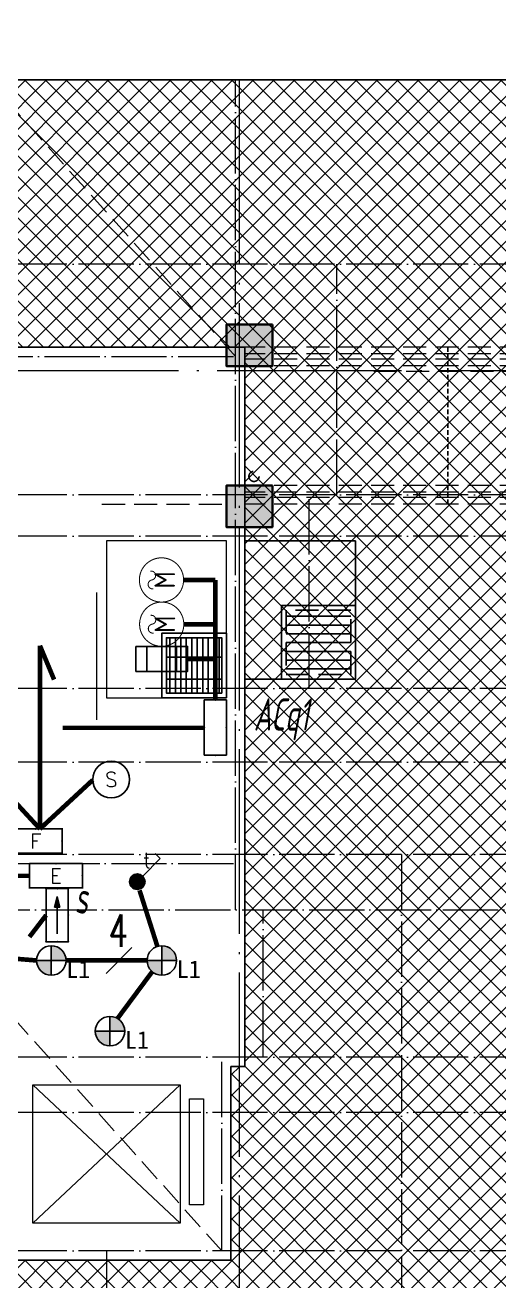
# Model space of a CAD drawing. Extents: x 2803505 to 5851001, y -1372902 to 24339.
# Drawn here: x 3268078 to 3273220, y -724214 to -710595 of the extents above; entities that cross this region are included whole.
import ezdxf
from ezdxf.enums import TextEntityAlignment as Align
from ezdxf.xclip import XClip

# ---------------------------------------------------------------- set-up
doc = ezdxf.new("R2010")
doc.units = 0
doc.header["$LTSCALE"] = 1000
doc.header["$MEASUREMENT"] = 0
doc.header["$XCLIPFRAME"] = 2
for name, pattern in [('#P_--_20B1_001_t3$0$DASH', [0.35, 0.25, -0.1]), ('__DASH', [0.35, 0.25, -0.1]), ('DASH', [0.35, 0.25, -0.1]), ('DOTE', [2.4200000000000004, 2, -0.2, 0.02, -0.2]), ('HIDDEN', [0.375, 0.25, -0.125])]:
    doc.linetypes.add(name, pattern=pattern)
doc.layers.get('0').update_dxf_attribs({"linetype": 'CONTINUOUS'})
for name, color, linetype in [('!!电气', 1, 'CONTINUOUS'), ('0-R集水坑', 191, 'CONTINUOUS'), ('DIM-照明', 7, 'CONTINUOUS'), ('E-天花灯具', 92, 'CONTINUOUS'), ('ELEMENT', 3, 'CONTINUOUS'), ('EQUIP-照明', 3, 'CONTINUOUS'), ('EQUIP-箱柜', 3, 'CONTINUOUS'), ('VPIPE-雨水', 4, 'DASH'), ('WIRE-应急', 1, 'DASH'), ('WIRE-照明', 2, 'CONTINUOUS'), ('人防集水坑', 11, 'CONTINUOUS'), ('审核', 1, 'CONTINUOUS')]:
    doc.layers.add(name, color=color, linetype=linetype)
for name, color, linetype, lineweight in [('3.5方案汇报，与郭总、侯月琴确定户型_t8$0$STAIR', 2, 'CONTINUOUS', 18), ('DOTE', 19, 'DOTE', 9), ('STAIR', 252, 'CONTINUOUS', 20), ('填充', 251, 'CONTINUOUS', 5), ('排水', 252, 'CONTINUOUS', 20), ('砼柱', 2, 'CONTINUOUS', 35)]:
    doc.layers.add(name, color=color, linetype=linetype, lineweight=lineweight)
doc.styles.add('_TCH_DIM_T3', font='SIMPLEX.shx', dxfattribs={"width": 0.7058823529411765, "bigfont": 'GBCBIG.shx'})
doc.styles.add('_TCH_LABEL', font='COMPLEX', dxfattribs={"bigfont": 'GBCBIG'})
doc.styles.add('_TEL_DIM', font='SIMPLEX', dxfattribs={"width": 0.8, "height": 3.5, "bigfont": 'HZTXT'})
doc.styles.add('HZTXT', font='gbeitc.shx', dxfattribs={"width": 0.8, "height": 400, "bigfont": 'hztxt.shx'})
doc.styles.get("Standard").update_dxf_attribs({"font": 'gbenor.shx', "bigfont": 'gbcbig.shx'})
doc.styles.add('黑体', font='simhei.ttf')

# ---------------------------------------------------------------- blocks, each defined once
blk = doc.blocks.new('TIY8O')
at = {"layer": '0-R集水坑', "linetype": 'DASH'}
h = blk.add_hatch(dxfattribs=at)
h.set_pattern_fill('LINE', color=191, scale=100, angle=-90.00000000000006, style=0)
h.set_pattern_definition([(270, (-235326.6603705898, -492619.8195465856), (95.25, -7.876661409549766e-14), [])])
h.paths.add_polyline_path([(251192.714674465, 63602.66983472076), (251192.7093475896, 62902.669904932), (250492.7095668054, 62902.67580823865), (250492.7161997986, 63602.67580820792)])
at = {"layer": '0-R集水坑', "color": 191, "elevation": 0.4327255357110903}
for points in [[(250442.7090580211, 62452.68549320343), (251942.7090579913, 62452.67601750753), (251942.7166385491, 63652.67601748332), (250442.7166385789, 63652.68549317922)], [(251242.7159861337, 63652.66910502905), (251242.7089670943, 62852.66910505909), (250442.7091281175, 62852.67624693047), (250442.7166384909, 63652.67624689624)]]:
    blk.add_lwpolyline(points, close=True, dxfattribs=at)
at = {"layer": '0-R集水坑', "color": 191, "linetype": 'DASH', "elevation": 0.4327255357110903}
blk.add_lwpolyline([(251192.714674465, 63602.66983472076), (251192.7093475896, 62902.669904932), (250492.7095668054, 62902.67580823865), (250492.7161997986, 63602.67580820792)], close=True, dxfattribs=at)
blk = doc.blocks.new('FSFSFASFSFESFSEF')
at = {"layer": '人防集水坑', "ltscale": 0.8}
h = blk.add_hatch(dxfattribs=at)
h.set_pattern_fill('GRATE', color=256, scale=75, style=0)
h.set_pattern_definition([(270, (-806039.3574039747, 23438904.07928268), (59.53125, -1.822618869043522e-14), []), (360, (-806039.3574039747, 23438904.07928268), (8.748522416193854e-14, 238.125), [])])
h.paths.add_polyline_path([(286466.5787021541, 761315.5335229017), (287066.5787021541, 761315.5335229017), (287066.5787021541, 760715.5335229017), (286466.5787021541, 760715.5335229017)])
at = {"layer": '人防集水坑'}
for points in [[(287116.5787021541, 760665.5335229017), (286416.5787021541, 760665.5335229017), (286416.5787021541, 761365.5335229017), (287116.5787021541, 761365.5335229017)], [(287066.5787021541, 760715.5335229017), (286466.5787021541, 760715.5335229017), (286466.5787021541, 761315.5335229017), (287066.5787021541, 761315.5335229017)]]:
    blk.add_lwpolyline(points, close=True, dxfattribs=at)
at = {"layer": '排水'}
blk.add_lwpolyline([(285816.5787021536, 760665.5335229018), (287116.5787021536, 760665.5335229018), (287116.5787021534, 762365.5335229018), (285816.5787021534, 762365.5335229018)], close=True, dxfattribs=at)
blk = doc.blocks.new('DFBFBFBGF')
at = {"layer": 'STAIR', "color": 252, "linetype": '#P_--_20B1_001_t3$0$DASH'}
for p, q in [((293136.325158803, 754230.1456084143), (287316.5787030022, 754230.1456084143)), ((293136.3251588018, 754030.1456084143), (293136.325158803, 754230.1456084143)), ((293136.3251588031, 754160.1456084616), (287316.5787030022, 754160.1456084708)), ((293136.3251588029, 754100.1456084616), (287316.5787030022, 754100.1456084704)), ((293136.3251588018, 754030.1456084143), (287316.5787030022, 754030.1456084145)), ((288716.325158803, 753970.1456084145), (293136.3251588018, 753970.1456083918)), ((293136.325158803, 752730.1456083826), (287316.5787030022, 752730.1456085002)), ((293136.3251588018, 752530.1456083826), (293136.325158803, 752730.1456083826)), ((293136.3251588031, 752660.1456084299), (287316.5787030022, 752660.1456085349)), ((293136.3251588029, 752600.1456084299), (287316.5787030022, 752600.1456085352)), ((293136.3251588018, 752530.1456083826), (287316.5787030022, 752530.1456085071))]:
    blk.add_line(p, q, dxfattribs=at)
blk.add_lwpolyline([(293136.325158803, 754230.1456084143), (294636.325158803, 754230.1456084143), (294636.325158803, 752530.1456083859), (293136.325158803, 752530.1456083859)], close=True, dxfattribs=at)
at = {"layer": '审核', "color": 252, "linetype": 'HIDDEN', "ltscale": 0.2}
blk.add_line((289519.4158324369, 752530.1456084601), (289519.4158324566, 754230.1456084143), dxfattribs=at)
blk = doc.blocks.new('A$C24B36177')
for points in [[(-135888.8284322531, -57399.99999965215), (-136388.8284322531, -57399.99999965215), (-136388.8284322531, -57849.99999965215), (-135888.8284322531, -57849.99999965215)], [(-135888.8284322531, -59145.63335224113), (-136388.8284322531, -59145.63335224113), (-136388.8284322531, -59595.63335224113), (-135888.8284322531, -59595.63335224113)]]:
    blk.add_hatch(color=252).paths.add_polyline_path(points)
at = {"layer": '砼柱', "color": 252, "lineweight": 35}
for points in [[(-135888.8284322531, -57399.99999965215), (-136388.8284322531, -57399.99999965215), (-136388.8284322531, -57849.99999965215), (-135888.8284322531, -57849.99999965215)], [(-135888.8284322531, -59145.63335224113), (-136388.8284322531, -59145.63335224113), (-136388.8284322531, -59595.63335224113), (-135888.8284322531, -59595.63335224113)]]:
    blk.add_lwpolyline(points, close=True, dxfattribs=at)
blk = doc.blocks.new('A$C74D73064')
at = {"layer": '填充'}
h = blk.add_hatch(dxfattribs=at)
h.set_pattern_fill('ANSI37', color=252, scale=100, style=0)
h.set_pattern_definition([(45, (953418.0689988486, -464688.2486653434), (-112.2532015133644, 112.2532015133644), []), (135, (953418.0689988486, -464688.2486653434), (-112.2532015133644, -112.2532015133644), [])])
h.paths.add_polyline_path([(-52083.8042565519, 29673.63306600228), (1916.182610989315, 29673.63306600228), (1916.182610989315, 10173.63306717912), (-52083.8042565519, 10173.63306717912)])
h.paths.add_polyline_path([(-11083.74449147959, 26773.63476965984), (-11083.6912403265, 26773.57648456504), (-8783.494346726686, 26773.58785209735), (-8783.541175148915, 22973.64755439037), (-11083.74380220973, 22973.63067205681), (-11083.74432452547, 20773.90513350873), (-6483.936796479975, 20773.90367310331), (-6483.949477702496, 17573.8891423319), (-11233.75562675064, 17573.88914349547), (-11233.74334123172, 16873.63447377633), (-13933.75744213234, 16873.63447372487), (-13933.75760567561, 18973.65223021363), (-14083.75512862846, 18973.58447738446), (-14083.75382049417, 21373.59925963939), (-14083.74705618818, 21373.7135991673), (-14083.75400239287, 26773.63143626088)], flags=16)
h.paths.add_polyline_path([(-39083.81565275008, 26773.65008661814), (-39083.86890390317, 26773.59180152335), (-41384.06579750299, 26773.60316905566), (-41384.01896908076, 22973.66287134867), (-39083.81634201994, 22973.64598901512), (-39083.81581970421, 20773.92045046703), (-43683.6233477497, 20773.91899006162), (-43683.61066652718, 17573.90445929021), (-38933.80451747903, 17573.90446045378), (-38933.81680299796, 16873.64979073463), (-36233.80270209734, 16873.64979068318), (-36233.80253855407, 18973.66754717194), (-36083.80501560122, 18973.59979434276), (-36083.80632373551, 21373.6145765977), (-36083.8130880415, 21373.7289161256), (-36083.8061418368, 26773.64675321919)], flags=16)
at = {"color": 252}
for points in [[(-52083.8042565519, 29673.63306600228), (1916.182610989315, 29673.63306600228), (1916.182610989315, 10173.63306717912), (-52083.8042565519, 10173.63306717912)], [(-39083.81565275008, 26773.65008661814), (-39083.86890390317, 26773.59180152335), (-41384.06579750299, 26773.60316905566), (-41384.01896908076, 22973.66287134867), (-39083.81634201994, 22973.64598901512), (-39083.81581970421, 20773.92045046703), (-43683.6233477497, 20773.91899006162), (-43683.61066652718, 17573.90445929021), (-38933.80451747903, 17573.90446045378), (-38933.81680299796, 16873.64979073463), (-36233.80270209734, 16873.64979068318), (-36233.80253855407, 18973.66754717194), (-36083.80501560122, 18973.59979434276), (-36083.80632373551, 21373.6145765977), (-36083.8130880415, 21373.7289161256), (-36083.8061418368, 26773.64675321919)]]:
    blk.add_lwpolyline(points, close=True, dxfattribs=at)
at = {"layer": '3.5方案汇报，与郭总、侯月琴确定户型_t8$0$STAIR', "color": 252}
for p, q in [((-36783.80270167149, 18773.63778403506), (-38383.80270167196, 17273.63778403646)), ((-38383.80270167196, 18773.63778403506), (-36783.80270167149, 17273.63778403646))]:
    blk.add_line(p, q, dxfattribs=at)
for points in [[(-38383.80270167196, 17273.63778403646), (-38383.80270167196, 18773.63778403506), (-36783.80270167149, 18773.63778403506), (-36783.80270167149, 17273.63778403646)], [(-36683.80270168104, 17473.63778415194), (-36683.80270168104, 18623.63778415241), (-36533.80270167824, 18623.63778415241), (-36533.80270167824, 17473.63778415194)]]:
    blk.add_lwpolyline(points, close=True, dxfattribs=at)
at = {"layer": 'DOTE', "color": 252}
for p, q in [((-36144.96489887056, 93136.92275867716), (-36144.96489887056, 8148.87607650971)), ((196116.043700602, 26519.29986870533), (-86385.24772744626, 26519.29986870522))]:
    blk.add_line(p, q, dxfattribs=at)
at = {"layer": 'DOTE', "color": 252, "linetype": 'DOTE', "ltscale": 0.3}
for p, q in [((-38983.96692679939, 26673.91279368429), (-36183.96692247968, 26673.91279368417)), ((-38983.96426578402, 21173.63297298539), (-36183.96373678977, 21173.63501462399))]:
    blk.add_line(p, q, dxfattribs=at)
at = {"layer": 'STAIR', "color": 252, "linetype": '#P_--_20B1_001_t3$0$DASH'}
blk.add_line((-37633.79907553317, 25073.63674580667), (-36283.80270154797, 25073.63674533356), dxfattribs=at)
at = {"layer": 'STAIR', "color": 252}
blk.add_lwpolyline([(-37693.8037200293, 24115.17272325291), (-37693.81137009291, 22733.63719977078)], dxfattribs=at)
at = {"layer": '填充', "color": 252}
for points in [[(-52083.8042565519, 29673.63306600228), (1916.182610989315, 29673.63306600228), (1916.182610989315, 10173.63306717912), (-52083.8042565519, 10173.63306717912)], [(-39083.81565275008, 26773.65008661814), (-39083.86890390317, 26773.59180152335), (-41384.06579750299, 26773.60316905566), (-41384.01896908076, 22973.66287134867), (-39083.81634201994, 22973.64598901512), (-39083.81581970421, 20773.92045046703), (-43683.6233477497, 20773.91899006162), (-43683.61066652718, 17573.90445929021), (-38933.80451747903, 17573.90446045378), (-38933.81680299796, 16873.64979073463), (-36233.80270209734, 16873.64979068318), (-36233.80253855407, 18973.66754717194), (-36083.80501560122, 18973.59979434276), (-36083.80632373551, 21373.6145765977), (-36083.8130880415, 21373.7289161256), (-36083.8061418368, 26773.64675321919)]]:
    blk.add_lwpolyline(points, close=True, dxfattribs=at)
at = {"color": 252}
for name, p in [('A$C24B36177', (100104.7992927883, 84419.25646130543)), ('DFBFBFBGF', (-323400.3848448391, -727456.498855195)), ('FSFSFASFSFESFSEF', (-323400.3814041421, -737691.8957310847))]:
    blk.add_blockref(name, p, dxfattribs=at)
at = {"layer": '0-R集水坑', "color": 252, "xscale": -1, "rotation": 270}
blk.add_blockref('TIY8O', (-98536.51616584952, -227269.0751932409, -0.4327255357110903), dxfattribs=at)
blk = doc.blocks.new('HFHFTHFD')
at = {"layer": 'DOTE', "linetype": 'DOTE', "ltscale": 0.3}
for p, q in [((434516.5787031293, 603949.0803065526), (434516.5787031293, 612948.8100463543)), ((472616.5787020951, 610948.8100463543), (418616.5787028495, 610948.8100463543)), ((435616.5800621139, 608448.8079394314), (435616.5805274176, 610948.8075475739)), ((472616.5787020951, 608448.8100463543), (418616.5787028495, 608448.8100463543)), ((435316.5787031294, 606348.8100465569), (435316.5787031293, 608448.8100463543)), ((472616.5787020951, 607998.8100463543), (418616.5787028495, 607998.8100463543)), ((472616.5787020951, 606348.8100465569), (418616.5787028495, 606348.8100465569)), ((472616.5787020951, 605548.8100406288), (418616.5787028495, 605548.8100406289)), ((472616.5787020951, 604548.8100471114), (418616.5787028495, 604548.8100471116)), ((436316.361792734, 604548.8100471115), (436316.6001788905, 593448.8100475312)), ((418616.5787028495, 603949.0803176122), (472616.5787020951, 603949.0802720234)), ((434816.5794645891, 602348.8100463725), (434816.5794648536, 603948.8100463734)), ((472616.5787020951, 602348.8100463724), (418616.5787028495, 602348.8100463726)), ((434366.5786978334, 600248.8100463304), (434366.5786977486, 602348.8100463543)), ((472616.5787020951, 601748.8100473221), (418616.5787028495, 601748.8100473222)), ((472616.5787020951, 600248.810045596), (418616.5787028495, 600248.8100466327)), ((433116.5787096269, 600248.8100463543), (433116.5787096269, 593448.8100475312))]:
    blk.add_line(p, q, dxfattribs=at)
blk = doc.blocks.new('A$C7F3A17C0')
at = {"color": 251, "linetype": '__DASH', "true_color": 0x636466}
for p, q in [((25702.27094089426, 33464.56624208507), (8379.640257436782, 52818.60173579375)), ((25552.46730292588, 23764.56650227751), (8229.836619468406, 43118.60199598619))]:
    blk.add_line(p, q, dxfattribs=at)
at = {"layer": 'VPIPE-雨水'}
blk.add_circle((25902.11615442485, 32164.55323198927), 55, dxfattribs=at)
ref = blk.add_blockref('A$C74D73064', (61886.2688948838, 6790.932014730526))
XClip(ref).set_block_clipping_path([(-52083.80424523528, 10173.634474907187), (1916.182622306107, 29673.634473730403)])
blk.add_blockref('HFHFTHFD', (-408814.1128116697, -576484.2435578944))
blk = doc.blocks.new('$equip$00002534')
for p, q in [((-0.7200000000011642, 0.6599999999998545), (-0.7200000000011642, 0)), ((0.7200000000011642, 0.6599999999998545), (-0.7200000000011642, 0.6599999999998545)), ((0.7200000000011642, 0), (0.7200000000011642, 0.6599999999998545)), ((-0.7200000000011642, 0), (0.7200000000011642, 0))]:
    blk.add_line(p, q)
at = {"const_width": 0.04}
blk.add_lwpolyline([(-0.7200000000011642, 0.6599999999998545), (-0.7200000000011642, 0), (0.7200000000011642, 0), (0.7200000000011642, 0.6599999999998545), (-0.7200000000011642, 0.6599999999998545), (-0.7200000000011642, 0)], dxfattribs=at)
for p in [(0, 0.6599999999998545), (-0.7200000000011642, 0.3299999999981083), (0, 0), (0.7200000000011642, 0.3299999999981083)]:
    blk.add_point(p)
at = {"color": 7, "style": '_TEL_DIM'}
blk.add_attdef('$TEXT$', text='', height=0.4, dxfattribs=at).set_placement((0, 0.3299999999981083), align=Align.MIDDLE_CENTER)
at = {"color": 7, "style": '_TEL_DIM', "flags": 1}
blk.add_attdef('A', text='', height=2e-05, dxfattribs=at).set_placement((0, 0), align=Align.MIDDLE_CENTER)
blk = doc.blocks.new('右向疏散')
h = blk.add_hatch(color=256)
h.paths.add_polyline_path([(201.6000000294297, 120.0000000011641), (86.4000000525266, 148.79999999539), (86.4000000525266, 120.0000000011642)])
h.paths.add_polyline_path([(201.6000000294298, 120.0000000011642), (86.4000000525266, 120.0000000011642), (86.4000000525266, 91.19999998365529)])
for p, q in [((201.6000000294298, 120.0000000011642), (86.4000000525266, 148.79999999539)), ((86.4000000525266, 148.79999999539), (86.4000000525266, 91.19999998365529)), ((86.4000000525266, 91.19999998365529), (201.6000000294298, 120.0000000011642))]:
    blk.add_line(p, q)
at = {"color": 7}
blk.add_line((-201.6000000294298, 120.0000000011642), (201.6000000294298, 120.0000000011642), dxfattribs=at)
blk.add_lwpolyline([(-287.9999999990687, 240.0000000023283), (287.9999999990687, 240.0000000023283), (287.9999999990687, 0), (-287.9999999990687, 0)], close=True)
blk = doc.blocks.new('$equip_U$00000098(lemon-PC)')
for p in [(-0.7199999997392297, 0), (2.328306436538696e-10, 0), (0.720000000204891, 0), (-0.7199999997392297, -0.3000000000029104), (0.720000000204891, -0.3000000000029104), (-0.7199999997392297, -0.6000000000058208), (2.328306436538696e-10, -0.6000000000058208), (0.720000000204891, -0.6000000000058208)]:
    blk.add_point(p)
at = {"xscale": 0.002499999944120646, "yscale": 0.002499999944120646, "zscale": 0.002499999944120646}
blk.add_blockref('右向疏散', (2.328306436538696e-10, -0.6000000000058208), dxfattribs=at)
at = {"color": 7, "style": '_TCH_DIM_T3', "flags": 1}
for tag in ['REMARK', 'A']:
    blk.add_attdef(tag, text='', height=2.5e-05, dxfattribs=at).set_placement((2.328306436538696e-10, 0), align=Align.MIDDLE_CENTER)
at = {"color": 7, "style": '_TCH_DIM_T3'}
blk.add_attdef('$TEXT$', text='', height=2.5e-05, dxfattribs=at).set_placement((2.328306436538696e-10, -0.6000000000058208), align=Align.MIDDLE_CENTER)
blk = doc.blocks.new('$equip$00001838')
blk.add_circle((0, 0), 0.5)
at = {"style": '_TEL_DIM'}
blk.add_attdef('$TEXT$', text='', height=0.4, dxfattribs=at).set_placement((0, 0), align=Align.MIDDLE_CENTER)
at = {"style": '_TEL_DIM', "flags": 1}
blk.add_attdef('A', text='', height=2e-05, dxfattribs=at).set_placement((0, 0), align=Align.MIDDLE_CENTER)
blk = doc.blocks.new('$equip$00001413')
for p, q in [((0.75, 0.5999999999985448), (-0.75, 0.5999999999985448)), ((-0.75, 0.5999999999985448), (-0.75, 0)), ((0.75, 0), (0.75, 0.5999999999985448)), ((-0.75, 0), (0.75, 0))]:
    blk.add_line(p, q)
for p in [(0, 0.5999999999985448), (-0.75, 0.2999999999992724), (0, 0), (0.75, 0.2999999999992724)]:
    blk.add_point(p)
at = {"style": '_TCH_LABEL', "flags": 9}
blk.add_attdef('A', (0, 0), '', height=2e-05, dxfattribs=at)
blk = doc.blocks.new('SWJ')
at = {"color": 2}
for p, q in [((-275, -85), (-275, 85)), ((-175, -85), (-175, 85)), ((-75, -85), (-75, 85))]:
    blk.add_line(p, q, dxfattribs=at)
blk.add_lwpolyline([(-350, 85), (-350, -85), (0, -85), (0, 85)], close=True, dxfattribs=at)
blk = doc.blocks.new('$element$00000297')
at = {"const_width": 0.02333333333333333}
blk.add_lwpolyline([(0, -1.000000000014552, 0.9999999999999999), (0, 0, 0.9999999999999999), (0, -1.000000000014552, 0.9999999999999999)], format="xyb", close=True, dxfattribs=at)
for points in [[(0, -0.7166666666762467, 0.9862075570774907), (-0.2000000000007276, -0.750000000009095, 0.8591250382240644)], [(0, -0.7166666666762467, 1.013985334855246), (0.2000000000043656, -0.6833333333415794, -1.197218425872431)]]:
    blk.add_lwpolyline(points, format="xyb", dxfattribs=at)
at = {"flags": 9}
blk.add_attdef('S', (0, 0), '', height=6.66666666667e-06, dxfattribs=at)
at = {"flags": 8}
blk.add_attdef('M', text='', height=0.4666666666694661, dxfattribs=at).set_placement((3.637978807091713e-12, -0.3500000000003638), align=Align.MIDDLE_CENTER)
blk = doc.blocks.new('111')
at = {"layer": 'E-天花灯具'}
h = blk.add_hatch(color=251, dxfattribs=at)
h.paths.add_polyline_path([(-10016889.63726535, -2841423.80317555), (-10016849.63726535, -2841423.80317555, 0.414213562373095), (-10016889.63726535, -2841383.80317555)])
h.paths.add_polyline_path([(-10016929.63726535, -2841423.80317555, 0.414213562373095), (-10016889.63726535, -2841463.80317555), (-10016889.63726535, -2841423.80317555)])
for p, q in [((-10016889.63726535, -2841463.80317555), (-10016889.63726535, -2841383.80317555)), ((-10016849.63726535, -2841423.80317555), (-10016929.63726535, -2841423.80317555))]:
    blk.add_line(p, q, dxfattribs=at)
blk.add_circle((-10016889.63726535, -2841423.80317555), 40.00000000009442, dxfattribs=at)
at = {"layer": 'E-天花灯具', "style": '黑体'}
blk.add_text('L1', height=48.00000000015367, dxfattribs=at).set_placement((-10016849.17937545, -2841471.508068854))
blk = doc.blocks.new('$equip$00001822')
for p, q in [((0.1473139127483591, 0.3556472460822988), (0.625, 0.8333333333339397)), ((0.625, 0.8333333333339397), (0.7664213562384248, 0.6919119770955149))]:
    blk.add_line(p, q)
blk.add_circle((0, 0.2083333333339397), 0.2083333333334168)
for p in [(0, 0.4166666666660603), (-0.2083333333357587, 0.2083333333339397), (-0.01544940226449398, 0.0005736313996749232), (0.2083333333357587, 0.2083333333339397)]:
    blk.add_point(p)
for points in [[(-0.1041666666715173, 0.3887552924552438), (0.1041666666715173, 0.3887552924552438), (-0.1804219591213041, 0.312500000001819), (0.1804219591213041, 0.312500000001819)], [(0, 0.4166666666660603), (0, 0.4166666666660603), (-0.1041666666715173, 0.3887552924552438), (0.1041666666715173, 0.3887552924552438)], [(-0.1804219591213041, 0.312500000001819), (0.1804219591213041, 0.312500000001819), (-0.2083333333284827, 0.2083333333339397), (0.2083333333284827, 0.2083333333339397)], [(-0.1804219591213041, 0.1041666666660603), (0.1804219591213041, 0.1041666666660603), (-0.2083333333284827, 0.2083333333339397), (0.2083333333284827, 0.2083333333339397)], [(-0.1041666666715173, 0.02791137421263556), (0.1041666666715173, 0.02791137421263556), (-0.1804219591213041, 0.1041666666660603), (0.1804219591213041, 0.1041666666660603)], [(0, 1.818989403545856e-12), (0, 1.818989403545856e-12), (-0.1041666666715173, 0.02791137421263556), (0.1041666666715173, 0.02791137421263556)]]:
    blk.add_solid(points)
at = {"color": 7, "style": '_TEL_DIM'}
blk.add_attdef('$TEXT$', text='', height=0.4, dxfattribs=at).set_placement((0.5805799275694881, 0.4645799965601327), align=Align.MIDDLE_CENTER)
at = {"color": 7, "style": '_TEL_DIM', "flags": 1}
blk.add_attdef('A', text='', height=2e-05, dxfattribs=at).set_placement((0, 0), align=Align.MIDDLE_CENTER)
blk = doc.blocks.new('$TelecSys$00000095')
blk.add_line((0.4000000000014552, 0.3999999999996362), (-0.4000000000014552, -0.3999999999996362))
at = {"width": 0.8}
blk.add_attdef('N', text='', height=1, dxfattribs=at).set_placement((-0.01742161003494402, 1.055555546241521), align=Align.MIDDLE)
blk = doc.blocks.new('$TelecSys$00000152')
blk.add_blockref('$TelecSys$00000095', (0, 0))
at = {"style": '_TEL_DIM', "width": 0.7}
blk.add_attdef('N', text='', height=0.875, dxfattribs=at).set_placement((-0.01524390878330451, 0.9236111029604217), align=Align.MIDDLE)

msp = doc.modelspace()

# ---------------------------------------------------------------- linework, layer by layer
at = {"layer": 'WIRE-应急', "color": 1}
for points, const_width in [([(3268238.587352701, -719311.904326724), (3268238.58735067, -717325.1514449894)], 50), ([(3268238.58735067, -717325.1514449894), (3268392.28761995, -717692.8521674565)], 50), ([(3268238.587352701, -719311.904326724), (3268812.036484858, -718781.799310512)], 50), ([(3267902.032748037, -718947.2953047423), (3268238.587352701, -719311.904326724)], 50), ([(3268123.936481569, -719820.5362005896), (3267137.655341364, -719820.5362005722)], 45)]:
    msp.add_lwpolyline(points, dxfattribs=dict(at, const_width=const_width))
at = {"layer": 'WIRE-应急', "linetype": 'DASH', "const_width": 50}
msp.add_lwpolyline([(3268124.769955945, -720483.6493806924), (3268305.977594804, -720247.4327314618)], dxfattribs=at)
at = {"layer": 'WIRE-照明', "linetype": 'Continuous', "const_width": 50}
for points in [[(3269797.994721643, -716612.3160959609), (3270142.126240526, -716612.3160959609)], [(3270142.126240526, -717913.9530872476), (3270142.126240526, -716612.3160959609)], [(3269800.314535943, -717092.3048841857), (3270142.126240526, -717092.3048841857)], [(3269840.314535943, -717468.3048839957), (3270142.126240526, -717468.3048839957)], [(3268486.086416488, -718216.087172297), (3270022.126234754, -718216.0872016439)]]:
    msp.add_lwpolyline(points, dxfattribs=at)
at = {"layer": 'WIRE-照明', "color": 2, "linetype": 'Continuous', "const_width": 50}
for points in [[(3269319.854483227, -719977.5699117831), (3269513.602020825, -720586.5348669834)], [(3267607.208233472, -720690.4686526423), (3268202.111414104, -720739.0040073508)], [(3268522.111414105, -720739.0040073508), (3269402.111414104, -720739.0040073508)], [(3269079.281606565, -721370.0313120539), (3269457.773743677, -720860.3038446546)]]:
    msp.add_lwpolyline(points, dxfattribs=at)

# ---------------------------------------------------------------- block references
at = {"layer": '!!电气'}
for p in [(3244659.660867011, -747653.5751154526), (3244659.660867011, -808053.5751154526)]:
    msp.add_blockref('A$C7F3A17C0', p, dxfattribs=at)
at = {"layer": 'DIM-照明', "color": 7, "ltscale": 0.8, "xscale": 1.599999999627471, "yscale": 1.599999999627471, "zscale": 1.599999999627471}
msp.add_blockref('SWJ', (3269840.314535943, -717468.3048839957), dxfattribs=at)
at = {"layer": 'DIM-照明'}
ref = msp.add_blockref('$TelecSys$00000152', (3269095.899208349, -720739.0040073508), dxfattribs=dict(at, xscale=350, yscale=350, zscale=350))
ref.add_attrib('N', '4', dxfattribs={"layer": '0', "color": 7, "height": 350, "style": '_TEL_DIM', "width": 0.7}).set_placement((3269090.563840275, -720415.7401213147), align=Align.MIDDLE)
at = {"layer": 'E-天花灯具', "xscale": 4, "yscale": 4, "zscale": 4}
for p in [(43335920.66047551, 10644956.20869485), (43337120.66047551, 10644956.20869485), (43336557.5990411, 10644189.14435385)]:
    msp.add_blockref('111', p, dxfattribs=at)
at = {"layer": 'ELEMENT'}
ref = msp.add_blockref('$element$00000297', (3269797.994721643, -716612.3160959609), dxfattribs=dict(at, xscale=480, yscale=480, zscale=480, rotation=270))
ref.add_attrib('M', 'M', dxfattribs={"layer": '0', "height": 224.0000000013438, "rotation": 90.0000039487031, "flags": 8}).set_placement((3269592.661388055, -716612.3160957709), align=Align.MIDDLE_CENTER)
ref = msp.add_blockref('$element$00000297', (3269800.314535943, -717092.3048841857), dxfattribs=dict(at, xscale=480, yscale=480, zscale=480, rotation=270))
ref.add_attrib('M', 'M', dxfattribs={"layer": '0', "height": 224.0000000013438, "rotation": 90.0000039487031, "flags": 8}).set_placement((3269594.981202356, -717092.3048841857), align=Align.MIDDLE_CENTER)
at = {"layer": 'EQUIP-照明', "color": 6}
ref = msp.add_blockref('$equip$00001838', (3269011.967696995, -718776.5542649525), dxfattribs=dict(at, xscale=400, yscale=400, zscale=400, rotation=315))
ref.add_attrib('$TEXT$', 'S', dxfattribs={"layer": '0', "color": 7, "height": 160, "style": '_TEL_DIM'}).set_placement((3269011.967696995, -718776.5542649525), align=Align.MIDDLE_CENTER)
at = {"layer": 'EQUIP-照明', "color": 1}
ref = msp.add_blockref('$equip$00002534', (3268191.874630751, -719575.9043267715), dxfattribs=dict(at, xscale=-400, yscale=400, zscale=400, rotation=5.856994889086309e-08))
ref.add_attrib('$TEXT$', 'F', dxfattribs={"layer": '0', "color": 7, "height": 160, "style": '_TEL_DIM'}).set_placement((3268191.874630615, -719443.9043267724), align=Align.MIDDLE_CENTER)
at = {"layer": 'EQUIP-照明', "color": 2}
ref = msp.add_blockref('$equip$00001822', (3269211.493406235, -719884.8897518237), dxfattribs=dict(at, xscale=-400, yscale=400, zscale=400, rotation=269.9999999902546))
ref.add_attrib('$TEXT$', 't', dxfattribs={"layer": '0', "color": 7, "height": 160, "style": '_TEL_DIM'}).set_placement((3269397.325404898, -719652.6577808276), align=Align.MIDDLE_CENTER)
at = {"layer": 'EQUIP-照明', "color": 1}
ref = msp.add_blockref('$equip$00002534', (3268411.936378244, -719688.9532116443), dxfattribs=dict(at, xscale=399.9999999999999, yscale=399.9999999999999, zscale=399.9999999999999, rotation=180.0000449912031))
ref.add_attrib('$TEXT$', 'E', dxfattribs={"layer": '0', "color": 7, "height": 160, "style": '_TEL_DIM'}).set_placement((3268411.936481897, -719820.9532116434), align=Align.MIDDLE_CENTER)
at = {"layer": 'EQUIP-照明'}
ref = msp.add_blockref('$equip_U$00000098(lemon-PC)', (3268305.977594804, -720247.432731555), dxfattribs=dict(at, xscale=399.9999999999999, yscale=399.9999999999999, zscale=399.9999999999999, rotation=90.00004499110094))
ref.add_attrib('$TEXT$', 'REMARK', dxfattribs={"layer": '0', "color": 7, "height": 0.01, "rotation": 90.00004498319899, "style": '_TCH_DIM_T3'}).set_placement((3268545.972703399, -720385.7245808315), align=Align.MIDDLE_CENTER)
at = {"layer": 'EQUIP-箱柜', "xscale": 399.9999999999998, "yscale": 399.9999999999998, "zscale": 399.9999999999998, "rotation": 89.99999890534647}
msp.add_blockref('$equip$00001413', (3270262.126234795, -718213.9530895402), dxfattribs=at)

# ---------------------------------------------------------------- texts
at = {"layer": 'DIM-照明', "color": 7, "style": 'HZTXT', "width": 0.7}
msp.add_text('ACq1', height=350, dxfattribs=at).set_placement((3270560.079635242, -718245.7522487441))
msp.add_text('s', height=350.0000000000001, rotation=359.999465109586, dxfattribs=at).set_placement((3268615.352935174, -720231.8060246134, -1.645961674512364e-06))

doc.saveas('drawing.dxf')
